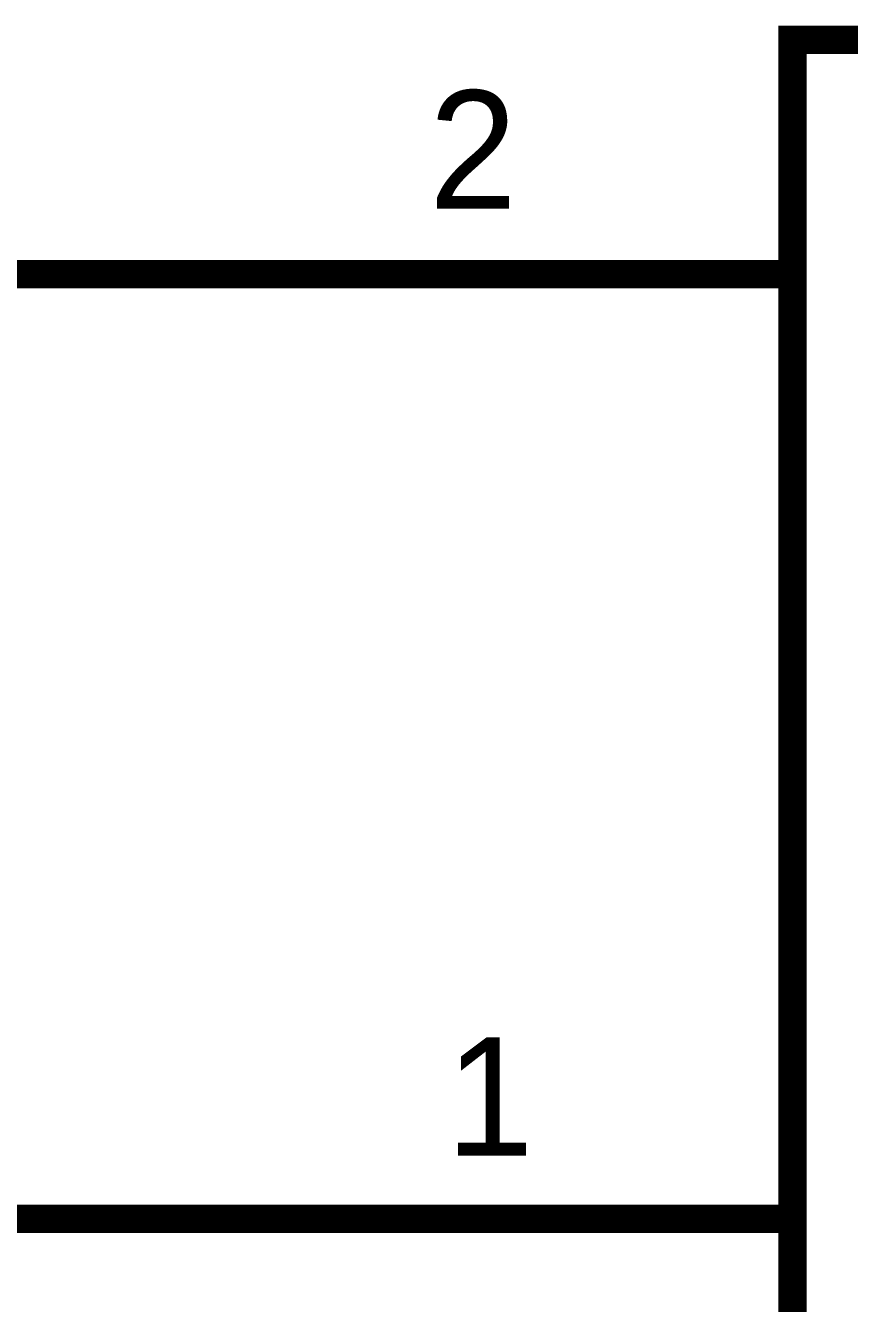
# Model space of a CAD drawing. Header units: inches. Extents: x 0 to 594, y 0 to 420.
# Drawn here: x 486.87 to 495.6, y 191.59 to 205.13 of the extents above; entities that cross this region are included whole.
import ezdxf

# ---------------------------------------------------------------- set-up
doc = ezdxf.new("R2010")
doc.units = ezdxf.units.IN
doc.layers.add('Sheet', color=255, linetype='Continuous')

msp = doc.modelspace()

# ---------------------------------------------------------------- linework, layer by layer
at = {"layer": 'Sheet'}
msp.add_lwpolyline([(495, 204.983, 0.3, 0.3, 0), (525.014, 204.983, 0.3, 0.3, 0), (525.014, 179.987, 0.3, 0.3, 0), (495, 179.987, 0.3, 0.3, 0), (495, 204.983, 0.3, 0.3, 0)], format="xyseb", close=True, dxfattribs=at)
for points in [[(465.009, 202.497, 0.3, 0.3, 0), (470.004, 202.497, 0.3, 0.3, 0), (482.502, 202.497, 0.3, 0.3, 0), (490.005, 202.497, 0.3, 0.3, 0)], [(495, 202.497, 0.3, 0.3, 0), (490.005, 202.497, 0.3, 0.3, 0)], [(462.5, 192.485, 0.3, 0.3, 0), (470.004, 192.485, 0.3, 0.3, 0), (482.502, 192.485, 0.3, 0.3, 0), (490.005, 192.485, 0.3, 0.3, 0)], [(495, 192.485, 0.3, 0.3, 0), (490.005, 192.485, 0.3, 0.3, 0)]]:
    msp.add_lwpolyline(points, format="xyseb", dxfattribs=at)

# ---------------------------------------------------------------- texts
for s, p in [('2', (491.148, 203.191)), ('1', (491.327, 193.157))]:
    msp.add_text(s, height=1.254, dxfattribs=at).set_placement(p)

doc.saveas('drawing.dxf')
